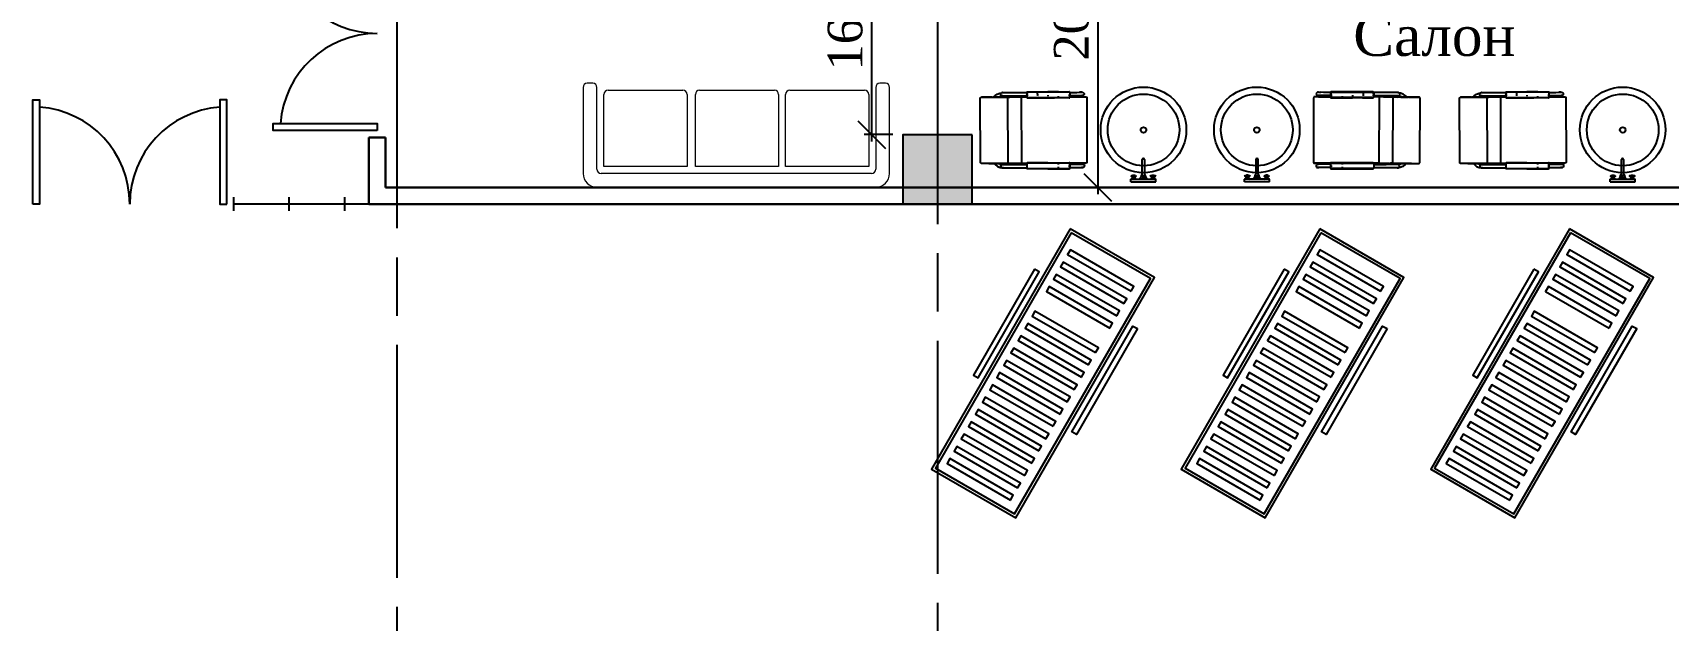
# Model space of a CAD drawing. Header units: inches. Extents: x 2870606 to 3671143, y -733551 to -473558.
# Drawn here: x 3157538 to 3169333, y -618146 to -613910 of the extents above; entities that cross this region are included whole.
import ezdxf

# ---------------------------------------------------------------- set-up
doc = ezdxf.new("R2010")
doc.units = ezdxf.units.IN
doc.header["$MEASUREMENT"] = 0
doc.linetypes.add('ACAD_ISO08W100', pattern=[36, 24, -3, 6, -3])
doc.linetypes.add('ELGO_LTYPE0', pattern=[0])
doc.layers.add('_0', color=7, linetype='Continuous', lineweight=25)
doc.layers.add('ШРИФТ', color=7, linetype='Continuous')
doc.styles.add('GENERATED_STYLE_1', font='times.ttf')
doc.styles.add('J~stule', font='dutch.ttf')
doc.dimstyles.new('J~style', dxfattribs={"dimscale": 100, "dimtxt": 2.5, "dimasz": 2, "dimexe": 0.55, "dimexo": 0.725, "dimtad": 1, "dimdec": 0, "dimdsep": 46, "dimtxsty": 'J~stule', "dimblk": 'OBLIQUE', "dimcen": 2, "dimdle": 0.5, "dimadec": 0, "dimazin": 0, "dimtfac": 1, "dimtdec": 0, "dimtmove": 0, "dimatfit": 3, "dimfxl": 1, "dimarcsym": 0})

# ---------------------------------------------------------------- blocks, each defined once
blk = doc.blocks.new('hrthrth')
at = {"ltscale": 130}
for p, q in [((-596, 17293), (-596, 15293)), ((104, 17293), (-596, 17293)), ((104, 15293), (104, 17293)), ((183, 16913), (183, 16032)), ((-596, 15293), (104, 15293))]:
    blk.add_line(p, q, dxfattribs=at)
for points in [[(-596, 17293), (-596, 15293), (104, 15293), (104, 17293)], [(-576, 17273), (-576, 15313), (84, 15313), (84, 17273)], [(8, 17123), (8, 17163), (-520, 17163), (-520, 17123)], [(8, 17021), (8, 17061), (-520, 17061), (-520, 17021)], [(-674, 16913), (-674, 16032), (-636, 16032), (-636, 16913)], [(8, 16919), (8, 16959), (-520, 16959), (-520, 16919)], [(183, 16913), (183, 16032), (145, 16032), (145, 16913)], [(8, 16817), (8, 16857), (-520, 16857), (-520, 16817)], [(8, 16612), (8, 16652), (-520, 16652), (-520, 16612)], [(8, 16510), (8, 16550), (-520, 16550), (-520, 16510)], [(8, 16408), (8, 16448), (-520, 16448), (-520, 16408)], [(8, 16305), (8, 16345), (-520, 16345), (-520, 16305)], [(8, 16203), (8, 16243), (-520, 16243), (-520, 16203)], [(8, 16101), (8, 16141), (-520, 16141), (-520, 16101)], [(8, 15999), (8, 16039), (-520, 16039), (-520, 15999)], [(8, 15896), (8, 15936), (-520, 15936), (-520, 15896)], [(8, 15794), (8, 15834), (-520, 15834), (-520, 15794)], [(8, 15692), (8, 15732), (-520, 15732), (-520, 15692)], [(8, 15590), (8, 15630), (-520, 15630), (-520, 15590)], [(8, 15487), (8, 15527), (-520, 15527), (-520, 15487)], [(8, 15385), (8, 15425), (-520, 15425), (-520, 15385)]]:
    blk.add_lwpolyline(points, close=True, dxfattribs=at)
blk = doc.blocks.new('_Oblique')
at = {"color": 0, "linetype": 'ByBlock', "lineweight": -2}
blk.add_line((-0.5, -0.5), (0.5, 0.5), dxfattribs=at)
blk = doc.blocks.new('*D205')
at = {"color": 0, "lineweight": -2, "transparency": 16777216}
for p, q in [((3163741, -612965), (3163534, -612965)), ((3163589, -614695), (3163589, -612915)), ((3163741, -614645), (3163534, -614645))]:
    blk.add_line(p, q, dxfattribs=at)
at = {"layer": 'Defpoints', "color": 0, "lineweight": 35, "transparency": 16777216}
for p in [(3163589, -612965), (3163813, -612965, -13), (3163813, -614645, -13)]:
    blk.add_point(p, dxfattribs=at)
at = {"color": 0, "lineweight": -2, "transparency": 16777216, "xscale": 200, "yscale": 200, "zscale": 200}
for p, rotation in [((3163589, -612965), 90), ((3163589, -614645), 270)]:
    blk.add_blockref('_Oblique', p, dxfattribs=dict(at, rotation=rotation))
at = {"color": 0, "transparency": 16777216, "insert": (3163398, -613805), "char_height": 250, "attachment_point": 5, "rotation": 90, "style": 'J~stule'}
blk.add_mtext('1680', dxfattribs=at)
blk = doc.blocks.new('*D206')
at = {"color": 0, "lineweight": -2, "transparency": 16777216}
for p, q in [((3165204, -612965), (3165164, -612965)), ((3165219, -612915), (3165219, -615075)), ((3165329, -615025), (3165164, -615025))]:
    blk.add_line(p, q, dxfattribs=at)
at = {"layer": 'Defpoints', "color": 0, "lineweight": 35, "transparency": 16777216}
for p in [(3165276, -612965, -21), (3165219, -615025), (3165401, -615025, -15)]:
    blk.add_point(p, dxfattribs=at)
at = {"color": 0, "lineweight": -2, "transparency": 16777216, "xscale": 200, "yscale": 200, "zscale": 200}
for p, rotation in [((3165219, -612965), 90), ((3165219, -615025), 270)]:
    blk.add_blockref('_Oblique', p, dxfattribs=dict(at, rotation=rotation))
at = {"color": 0, "transparency": 16777216, "insert": (3165029, -613733), "char_height": 250, "attachment_point": 5, "rotation": 90, "style": 'J~stule'}
blk.add_mtext('2060', dxfattribs=at)
blk = doc.blocks.new('dgsfxg')
at = {"color": 27, "linetype": 'ByBlock', "lineweight": 5}
for p, q in [((465, 2210), (-155, 2210)), ((495, 2140), (495, 2180)), ((-255, 2110), (-255, 100)), ((-155, 1765), (-155, 2080)), ((-125, 2110), (465, 2110)), ((-105, 1460), (-105, 2060)), ((-105, 2060), (415, 2060)), ((-105, 1460), (-105, 2060)), ((-105, 2060), (415, 2060)), ((445, 2030), (445, 1490)), ((445, 2030), (445, 1490)), ((-155, 455), (-155, 1765)), ((415, 1460), (-105, 1460)), ((415, 1460), (-105, 1460)), ((-105, 800), (-105, 1400)), ((-105, 1400), (415, 1400)), ((445, 1370), (445, 830)), ((415, 800), (-105, 800)), ((-105, 150), (-105, 750)), ((-105, 750), (415, 750)), ((445, 720), (445, 180)), ((-155, 130), (-155, 455)), ((415, 150), (-105, 150)), ((-155, 0), (465, 0)), ((465, 100), (-125, 100)), ((495, 30), (495, 70))]:
    blk.add_line(p, q, dxfattribs=at)
for centre, radius, start, end in [((-155, 2110), 100, 90, 180), ((465, 2180), 30, 0, 90), ((465, 2140), 30, 270, 0), ((-125, 2080), 30, 90, 180), ((415, 2030), 30, 0, 90), ((415, 2030), 30, 0, 90), ((415, 1490), 30, 270, 0), ((415, 1490), 30, 270, 0), ((415, 1370), 30, 0, 90), ((415, 830), 30, 270, 0), ((415, 720), 30, 0, 90), ((-125, 130), 30, 180, 270), ((415, 180), 30, 270, 0), ((-155, 100), 100, 180, 270), ((465, 70), 30, 0, 90), ((465, 30), 30, 270, 0)]:
    blk.add_arc(centre, radius, start, end, dxfattribs=at)
blk = doc.blocks.new('m_107')
at = {"color": 0, "linetype": 'ELGO_LTYPE0'}
for p, q in [((0, 0), (-0.68283, -0.373076)), ((0.74258, 0.032616), (0, 0)), ((1.416588, -0.251578), (0.74258, 0.032616)), ((-1.134776, -1.017952), (-58.4455, -101.648282)), ((-15.643548, -126.03302), (41.665602, -25.40531)), ((-0.68283, -0.373076), (-1.134776, -1.017952)), ((1.732016, -0.43125), (1.416588, -0.251578)), ((1.946688, -0.552558), (1.682616, -0.403308)), ((35.613252, -19.732618), (1.946688, -0.552558)), ((17.803908, -9.587096), (12.757016, -6.711578)), ((12.757016, -6.711578), (16.2416, -8.697128)), ((15.749598, -8.416842), (12.757016, -6.711578)), ((12.757016, -6.711578), (15.59353, -8.32796)), ((14.29472, -7.5881), (12.757016, -6.711578)), ((12.757016, -6.711578), (17.643166, -9.495544)), ((12.757016, -6.711578), (16.032602, -8.578108)), ((12.757016, -6.711578), (15.664244, -8.368206)), ((12.757016, -6.711578), (15.066386, -8.027744)), ((12.757016, -6.711578), (14.192392, -7.529734)), ((18.372442, -9.911536), (17.803908, -9.587096)), ((17.828514, -9.60121), (19.152738, -10.355662)), ((18.161298, -9.790992), (18.542386, -10.008238)), ((18.241216, -9.836768), (18.4752, -9.969902)), ((19.152738, -10.355662), (19.482042, -10.545158)), ((19.211102, -10.38928), (37.234354, -20.65997)), ((19.224216, -10.396908), (29.899598, -16.480492)), ((19.252158, -10.41293), (23.998834, -13.11779)), ((19.258404, -10.416412), (23.79179, -13.00001)), ((19.31739, -10.45041), (22.163058, -12.072276)), ((21.376182, -11.62405), (23.872472, -10.573672)), ((23.872472, -10.573672), (28.972246, -9.873676)), ((28.585912, -15.731668), (29.00839, -15.673828)), ((28.972246, -9.873676), (34.07712, -10.517978)), ((29.00839, -15.673828), (32.612468, -16.127728)), ((32.612468, -16.127728), (35.984564, -17.506074)), ((34.689808, -12.544918), (33.924772, -13.8875)), ((33.924772, -13.8875), (33.933592, -15.442418)), ((33.933592, -15.442418), (34.716178, -16.782808)), ((34.07712, -10.517978), (37.100364, -11.75003)), ((36.02891, -11.754512), (34.689808, -12.544918)), ((34.716178, -16.782808), (35.052348, -16.975784)), ((35.052348, -16.975784), (36.353876, -17.71779)), ((51.56622, -28.831482), (35.613252, -19.732618)), ((35.613252, -19.732618), (47.023632, -26.230478)), ((61.793518, -34.656286), (35.613252, -19.732618)), ((37.584162, -11.748074), (36.02891, -11.754512)), ((36.060524, -17.55042), (36.604882, -17.85941)), ((36.311532, -17.692184), (38.37266, -18.866442)), ((36.353876, -17.71779), (37.125398, -18.15586)), ((36.604882, -17.85941), (37.79707, -18.538474)), ((37.234354, -20.65997), (39.533378, -21.971892)), ((37.921286, -11.938476), (37.584162, -11.748074)), ((37.584162, -11.748074), (38.187886, -12.08906)), ((40.8031, -22.694158), (37.828304, -20.99905)), ((38.9318, -12.513302), (37.921286, -11.938476)), ((38.187886, -12.08906), (38.9318, -12.513302)), ((38.302328, -18.826388), (41.072036, -20.406054)), ((38.554098, -12.29925), (38.9318, -12.51564)), ((38.820316, -12.45098), (38.823414, -12.452172)), ((38.9318, -12.513302), (38.829662, -12.45489)), ((39.47692, -12.823628), (38.9318, -12.513302)), ((38.9318, -12.513302), (39.224388, -12.681054)), ((38.9318, -12.51564), (38.9318, -12.513302)), ((39.224388, -12.681054), (40.31582, -13.30099)), ((39.392376, -12.77542), (40.08379, -13.169336)), ((39.406252, -12.78324), (40.060902, -13.15627)), ((39.436532, -12.800598), (40.012694, -13.128948)), ((40.31582, -13.30099), (42.09919, -14.316606)), ((40.952158, -22.781466), (40.8031, -22.694158)), ((41.582014, -23.235368), (40.952158, -22.781466)), ((41.072036, -20.406054), (56.718542, -29.316424)), ((41.947462, -23.919534), (41.582014, -23.235368)), ((41.665602, -25.40531), (41.97693, -24.694918)), ((41.97693, -24.694918), (41.947462, -23.919534)), ((41.947462, -23.924826), (45.771648, -26.102732)), ((42.09919, -14.316606), (44.372846, -15.612506)), ((44.372846, -15.612506), (75.727512, -33.473062)), ((47.023632, -26.230478), (47.489644, -26.495122)), ((48.591376, -18.015432), (49.754478, -18.676758)), ((48.600006, -27.129316), (49.523212, -27.653932)), ((49.172068, -25.018786), (50.14043, -25.570534)), ((49.523212, -27.653932), (72.137882, -40.537928)), ((49.754478, -18.676758), (50.561906, -19.137906)), ((49.78552, -25.368166), (51.152516, -26.14789)), ((51.152516, -26.14789), (53.426362, -27.441596)), ((52.121258, -26.699018), (73.170282, -38.690852)), ((73.170282, -38.690852), (53.673792, -27.582454)), ((56.718542, -29.316424), (72.556258, -38.340044)), ((5.702544, -138.192606), (63.01036, -37.567614)), ((62.298632, -34.946488), (61.793518, -34.656286)), ((62.92305, -35.40101), (62.298632, -34.946488)), ((63.286686, -36.082266), (62.92305, -35.40101)), ((62.92305, -35.4043), (72.111322, -40.638876)), ((62.971878, -32.879304), (72.861338, -38.514088)), ((63.01036, -37.567614), (63.318348, -36.857032)), ((63.318348, -36.857032), (63.286686, -36.082266)), ((72.072078, -40.789078), (72.22848, -40.19122)), ((72.343922, -41.651392), (72.072078, -40.789078)), ((72.22848, -40.19122), (72.874594, -39.174842)), ((72.22848, -40.19122), (72.521068, -40.977144)), ((72.521068, -40.977144), (72.343922, -41.651392)), ((88.405086, -50.801182), (72.343922, -41.651392)), ((72.343922, -41.651392), (73.203898, -42.143774)), ((72.521068, -40.977144), (73.248244, -39.832448)), ((88.597824, -50.135946), (72.521068, -40.977144)), ((72.861338, -38.514088), (73.170282, -38.690852)), ((72.874594, -39.174842), (73.510552, -38.133812)), ((73.203898, -42.143774), (89.181996, -51.244734)), ((73.510552, -38.133812), (74.133778, -37.075424)), ((74.133778, -37.075424), (74.739028, -36.00316)), ((74.739028, -36.00316), (75.325204, -34.921884)), ((75.325204, -34.921884), (75.887872, -33.839464)), ((75.727512, -33.473062), (75.99473, -33.625412)), ((75.887872, -33.839464), (76.426174, -32.760572)), ((76.426174, -32.760572), (76.85857, -32.315062)), ((77.250768, -32.60393), (76.426174, -32.760572)), ((76.85857, -32.315062), (77.737856, -32.101202)), ((77.737856, -32.101202), (77.250768, -32.60393)), ((77.250768, -32.60393), (143.358374, -70.258044)), ((143.751384, -69.702148), (77.737856, -32.101202)), ((88.405086, -50.801182), (88.597824, -50.135946)), ((104.720498, -60.09612), (88.405086, -50.801182)), ((89.181996, -51.244734), (88.405086, -50.801182)), ((88.597824, -50.135946), (89.318562, -48.98734)), ((121.50407, -68.879318), (88.597824, -50.135946)), ((89.181996, -51.244734), (116.13493, -66.596888)), ((105.653526, -58.29339), (104.943324, -59.44786)), ((110.114622, -50.54593), (144.088698, -69.892596)), ((104.943324, -59.44786), (104.720498, -60.09612)), ((104.720498, -60.09612), (121.248436, -69.50922)), ((121.248436, -69.50922), (121.50407, -68.879318)), ((121.248436, -69.50922), (138.358736, -79.252958)), ((121.50407, -68.879318), (122.201158, -67.71779)), ((138.630058, -78.632068), (121.50407, -68.879318)), ((122.201158, -67.71779), (122.897244, -66.53323)), ((124.94216, -62.913322), (125.595332, -61.704302)), ((138.358736, -79.252958), (138.630058, -78.632068)), ((139.314032, -79.221916), (138.358736, -79.252958)), ((138.358736, -79.252958), (138.69586, -79.443358)), ((139.560558, -78.657436), (138.630058, -78.632068)), ((138.69586, -79.443358), (139.621498, -79.395532)), ((139.314032, -79.221916), (139.560558, -78.657436)), ((139.621498, -79.395532), (139.314032, -79.221916)), ((140.190268, -77.599238), (139.560558, -78.657436)), ((139.621498, -79.395532), (140.780498, -77.320336)), ((163.413478, -92.563676), (139.788676, -79.096126)), ((139.795734, -79.083824), (161.79843, -91.619158)), ((140.820074, -76.520346), (140.190268, -77.599238)), ((140.703154, -75.078152), (141.385126, -73.869942)), ((140.780498, -77.320336), (141.114092, -76.455116)), ((140.815592, -77.229118), (151.962328, -83.578728)), ((141.447878, -75.429486), (140.820074, -76.520346)), ((141.114092, -76.455116), (141.892578, -74.956464)), ((141.385126, -73.869942), (142.056228, -72.659206)), ((142.06853, -74.33009), (141.447878, -75.429486)), ((141.892578, -74.956464), (142.777872, -73.509788)), ((142.679644, -73.228358), (142.06853, -74.33009)), ((143.27693, -72.13106), (142.679644, -73.228358)), ((142.777872, -73.509788), (143.346454, -72.777176)), ((143.85934, -71.044348), (143.27693, -72.13106)), ((143.346454, -72.777176), (144.52405, -70.712518)), ((143.358374, -70.258044), (143.751384, -69.702148)), ((143.358374, -70.258044), (143.85934, -71.044348)), ((143.682434, -72.188282), (154.838038, -78.54514)), ((143.751384, -69.702148), (144.216776, -70.539092)), ((144.088698, -69.892596), (143.751384, -69.702148)), ((144.216776, -70.539092), (143.85934, -71.044348)), ((144.52405, -70.712518), (144.088698, -69.892596)), ((144.216776, -70.539092), (144.52405, -70.712518)), ((151.962328, -83.578728), (156.5969, -86.21993)), ((154.749252, -78.494358), (159.472038, -81.184004)), ((156.5969, -86.21993), (159.915972, -88.109398)), ((160.312128, -88.337134), (159.390594, -87.810372)), ((159.472038, -81.184004), (162.787104, -83.074808)), ((159.475756, -81.18615), (164.515068, -84.057426)), ((159.915972, -88.109398), (161.644508, -89.09397)), ((160.312128, -88.337134), (160.312128, -88.334988)), ((161.648608, -89.096306), (160.312128, -88.337134)), ((164.515068, -84.057426), (161.787272, -82.50451)), ((163.188696, -89.079714), (164.522602, -88.286924)), ((165.286304, -85.391998), (164.515068, -84.057426)), ((164.522602, -88.286924), (165.286304, -86.942386)), ((165.286304, -86.942386), (165.286304, -85.391998)), ((-58.4455, -101.648282), (-58.77304, -102.372074)), ((-58.77304, -102.372074), (-58.751772, -103.152942)), ((-58.751772, -103.152942), (-58.403538, -103.81546)), ((-58.403538, -103.81546), (-57.8135, -104.251956)), ((-57.8135, -104.251956), (-46.47188, -110.712528)), ((-57.282256, -104.553556), (-57.5469, -104.402542)), ((-46.47188, -110.712528), (-57.282256, -104.553556)), ((-57.059192, -104.68049), (-46.47188, -110.712528)), ((-46.47188, -110.712528), (-40.857028, -113.910578)), ((-41.098642, -113.772678), (-46.47188, -110.712528)), ((-46.47188, -110.712528), (-41.329288, -113.640832)), ((-41.843366, -113.347864), (-46.47188, -110.712528)), ((-46.47188, -110.712528), (-12.208032, -130.23324)), ((-46.47188, -110.712528), (-41.00976, -113.82327)), ((-46.47188, -110.712528), (-41.13264, -113.753128)), ((-46.47188, -110.712528), (-41.340446, -113.634968)), ((-46.47188, -110.712528), (-42.553328, -112.943362)), ((-46.47188, -110.712528), (-43.092774, -112.636136)), ((-40.857028, -113.910578), (-40.428924, -114.153908)), ((-40.63282, -114.037894), (-40.07678, -114.354706)), ((-40.487908, -114.12034), (-40.333604, -114.20822)), ((-40.07678, -114.354706), (-39.745902, -114.541434)), ((-40.043782, -114.373254), (-18.42265, -126.686524)), ((-39.95099, -114.42561), (-21.98987, -124.653148)), ((-34.187316, -117.707634), (-39.946698, -114.428328)), ((-39.946698, -114.428328), (-34.207248, -117.696284)), ((-39.879894, -114.465856), (-36.881064, -116.173266)), ((-39.814852, -114.502572), (-38.53712, -115.229892)), ((-37.851572, -115.620326), (-37.48226, -118.304108)), ((-29.327154, -120.474242), (-34.187316, -117.707634)), ((-34.167194, -117.719172), (-25.570344, -122.614288)), ((108.33087, -196.658992), (165.630866, -96.041822)), ((161.613894, -89.076566), (161.648608, -89.096306)), ((161.644508, -89.09397), (161.648608, -89.096306)), ((161.648608, -89.096306), (163.188696, -89.079714)), ((161.79843, -91.619158), (164.631034, -93.25919)), ((164.212656, -93.020152), (163.413478, -92.563676)), ((164.744522, -93.32404), (164.212656, -93.020152)), ((164.9117, -93.421696), (164.744522, -93.32404)), ((165.535498, -93.877362), (164.9117, -93.421696)), ((165.900566, -94.559382), (165.535498, -93.877362)), ((165.630866, -96.041822), (165.933562, -95.331478)), ((165.933562, -95.331478), (165.900566, -94.559382)), ((-37.48226, -118.304108), (-35.482644, -123.047494)), ((-35.482644, -123.047494), (-32.325792, -127.112722)), ((-32.325792, -127.112722), (-29.720114, -129.087114)), ((-30.64494, -119.724034), (-30.47757, -120.121288)), ((-30.47757, -120.121288), (-28.24807, -122.9887)), ((-29.50449, -125.260544), (-30.269526, -126.603126)), ((-30.269526, -126.603126), (-30.26347, -128.15628)), ((-30.26347, -128.15628), (-29.47793, -129.501772)), ((-28.162908, -124.47481), (-29.50449, -125.260544)), ((-28.550576, -130.030298), (-29.47793, -129.501772)), ((-29.47793, -129.501772), (-28.710174, -129.938698)), ((-29.47793, -129.501772), (-28.874444, -129.846096)), ((-29.141998, -129.69141), (-27.840422, -130.436944)), ((-28.874444, -129.846096), (-28.393172, -130.120324)), ((-28.24807, -122.9887), (-25.34027, -125.1873)), ((-28.242396, -130.20668), (-28.235768, -130.211734)), ((-28.235768, -130.211734), (5.608798, -149.492024)), ((-26.610182, -124.4637), (-28.162908, -124.47481)), ((-27.840422, -130.436944), (-26.747654, -131.057262)), ((-27.63009, -130.55353), (-27.586126, -130.578518)), ((-27.086162, -130.86524), (-18.595314, -135.703324)), ((-26.747654, -131.057262), (-24.96562, -132.071876)), ((-26.27344, -124.655484), (-26.610182, -124.4637)), ((-24.971866, -125.3973), (-26.27344, -124.655484)), ((-25.551556, -125.066994), (-24.758434, -125.51875)), ((-25.03867, -125.359392), (-25.006246, -125.37775)), ((-25.018358, -125.37093), (-25.014876, -125.373458)), ((-25.014876, -125.373458), (-22.951792, -126.546526)), ((-24.916792, -125.428532), (-24.971866, -125.3973)), ((-24.96562, -132.071876), (-22.689676, -133.369158)), ((-23.617028, -123.732852), (2.57497, -138.642214)), ((-2.14629, -135.952758), (-23.617028, -123.732852)), ((-23.617028, -123.732852), (0.852348, -137.659406)), ((-23.617028, -123.732852), (-9.145498, -131.965828)), ((-22.951792, -126.546526), (-20.253706, -128.085564)), ((-22.689676, -133.369158), (9.34744, -151.622294)), ((-21.26584, -127.50821), (-17.006254, -129.934596)), ((-20.70117, -127.830314), (-19.87872, -128.298854)), ((-20.52288, -127.93207), (-19.816398, -128.334188)), ((-19.816398, -128.334188), (12.278892, -146.618746)), ((-18.595314, -135.703324), (-17.30976, -136.434412)), ((-18.42265, -126.686524), (-18.271494, -126.770114)), ((-18.271494, -126.770114), (-17.55762, -127.078342)), ((-17.55762, -127.078342), (-16.779326, -127.040242)), ((-17.30976, -136.434412), (-16.916036, -136.65843)), ((-17.006254, -129.934596), (-16.302346, -130.33576)), ((-16.779326, -127.040242), (-16.097688, -126.666402)), ((-16.775988, -127.038478), (-12.951564, -129.217004)), ((-16.097688, -126.666402), (-15.643548, -126.03302)), ((-15.609598, -137.401962), (-15.421676, -137.509012)), ((-14.84766, -131.165074), (-14.77599, -131.205892)), ((-14.637708, -131.28476), (-14.317416, -131.467198)), ((-14.540624, -138.011932), (-13.03401, -138.871096)), ((-14.107226, -131.58617), (-13.506078, -131.928158)), ((-13.506078, -131.928158), (-12.559174, -132.467984)), ((-13.03401, -138.871096), (-10.276174, -140.44199)), ((-12.559174, -132.467984), (-12.511538, -132.495116)), ((-12.208032, -130.23324), (-3.483628, -135.19101)), ((-3.503322, -135.1799), (-11.739444, -130.49941)), ((-11.739444, -130.49941), (-10.66308, -131.112528)), ((-11.282444, -133.196306), (-10.98008, -133.368778)), ((-11.188696, -133.249616), (-9.14297, -134.415244)), ((-10.66308, -131.112528), (-9.70702, -131.657456)), ((-10.276174, -140.44199), (-8.471678, -141.469334)), ((-9.70702, -131.657456), (13.244916, -144.732808)), ((-9.703922, -134.095716), (-9.43303, -134.25002)), ((-5.734396, -136.357258), (-5.686712, -136.384392)), ((2.57497, -138.642214), (3.0787, -138.928746)), ((3.0787, -138.928746), (3.790046, -139.235352)), ((3.790046, -139.235352), (4.56505, -139.19711)), ((3.803302, -139.23478), (13.291788, -144.6383)), ((4.56505, -139.19711), (5.246688, -138.82327)), ((5.246688, -138.82327), (5.702544, -138.192606)), ((12.278892, -146.618746), (10.680438, -145.708036)), ((11.744118, -147.60785), (12.328292, -146.527146)), ((12.328292, -146.527146), (12.890816, -145.444726)), ((12.352516, -147.861718), (13.012076, -146.644354)), ((12.890816, -145.444726), (13.427116, -144.366406)), ((13.427116, -144.366406), (13.858176, -143.923472)), ((14.251138, -144.210958), (13.427116, -144.366406)), ((13.646842, -145.424842), (14.251138, -144.210958)), ((13.858176, -143.923472), (14.7367, -143.710946)), ((14.7367, -143.710946), (14.251138, -144.210958)), ((14.251138, -144.210958), (46.81368, -162.433004)), ((31.648016, -153.174638), (14.7367, -143.710946)), ((14.7367, -143.710946), (31.648016, -153.174638)), ((9.07674, -152.400588), (9.234764, -151.800012)), ((9.34744, -153.264092), (9.07674, -152.400588)), ((9.234764, -151.800012), (9.880258, -150.78144)), ((9.234764, -151.800012), (9.52654, -152.587126)), ((9.52654, -152.587126), (9.34744, -153.264092)), ((9.34744, -153.264092), (41.864826, -171.46039)), ((42.089224, -170.809412), (9.52654, -152.587126)), ((9.880258, -150.78144), (10.516216, -149.740456)), ((10.516216, -149.740456), (11.13887, -148.680114)), ((10.969736, -150.265646), (11.671068, -149.071884)), ((11.13887, -148.680114), (11.744118, -147.60785)), ((26.394892, -160.471916), (27.10681, -159.296322)), ((27.10681, -159.296322), (27.805664, -158.100794)), ((27.805664, -158.100794), (28.488256, -156.89144)), ((28.488256, -156.89144), (29.149008, -155.674648)), ((30.867196, -152.737712), (47.253514, -161.907242)), ((31.648016, -153.174638), (47.862864, -162.247658)), ((41.864826, -171.46039), (42.089224, -170.809412)), ((58.8902, -180.990648), (41.864826, -171.46039)), ((41.864826, -171.46039), (58.462096, -180.750608)), ((42.089224, -170.809412), (42.799378, -169.651602)), ((75.914622, -189.744568), (42.089224, -170.809412)), ((44.881058, -166.064644), (45.545864, -164.849996)), ((46.81368, -162.433004), (46.19236, -163.637732)), ((47.253514, -161.907242), (46.81368, -162.433004)), ((46.81368, -162.433004), (80.640602, -181.36897)), ((81.032038, -180.815838), (47.253514, -161.907242)), ((47.862864, -162.247658), (57.977724, -167.910194)), ((62.154866, -174.147272), (62.809372, -172.939062)), ((58.462096, -180.750608), (75.641776, -190.368174)), ((58.462096, -180.750608), (58.8902, -180.990648)), ((58.8902, -180.990648), (75.979282, -190.558624)), ((75.641776, -190.368174), (75.914622, -189.744568)), ((75.641776, -190.368174), (76.598836, -190.334414)), ((75.979282, -190.558624), (75.641776, -190.368174)), ((76.846458, -189.767408), (75.914622, -189.744568)), ((75.979282, -190.558624), (76.906062, -190.50784)), ((76.598836, -190.334414), (76.846458, -189.767408)), ((76.906062, -190.50784), (76.598836, -190.334414)), ((76.846458, -189.767408), (77.475978, -188.707064)), ((76.906062, -190.50784), (78.065206, -188.432646)), ((77.075386, -190.204714), (87.775756, -196.301984)), ((77.475978, -188.707064), (78.107024, -187.628746)), ((77.98729, -186.188506), (78.66912, -184.980296)), ((78.065206, -188.432646), (78.39842, -187.567614)), ((78.107024, -187.628746), (78.73397, -186.53636)), ((78.39842, -187.567614), (79.179478, -186.061716)), ((78.66912, -184.980296), (79.341222, -183.768176)), ((78.73397, -186.53636), (79.35486, -185.436344)), ((79.179478, -186.061716), (80.06015, -184.620714)), ((79.35486, -185.436344), (79.964066, -184.335564)), ((79.782392, -185.075234), (89.913656, -190.84649)), ((79.964066, -184.335564), (80.562498, -183.238888)), ((80.06015, -184.620714), (80.628492, -183.888482)), ((80.562498, -183.238888), (81.14295, -182.152748)), ((80.628492, -183.888482), (81.80604, -181.823634)), ((80.640602, -181.36897), (81.032038, -180.815838)), ((81.14295, -182.152748), (80.640602, -181.36897)), ((80.959178, -183.3086), (102.569724, -195.619916)), ((99.738646, -193.982648), (80.965996, -183.29687)), ((80.965996, -183.29687), (103.131056, -195.91465)), ((80.965996, -183.29687), (96.906996, -192.369746)), ((81.032038, -180.815838), (81.498814, -181.650208)), ((81.369114, -181.006288), (81.032038, -180.815838)), ((81.498814, -181.650208), (81.14295, -182.152748)), ((81.80604, -181.823634), (81.369114, -181.006288)), ((81.498814, -181.650208), (81.80604, -181.823634)), ((84.405662, -194.381284), (95.726348, -200.83127)), ((84.694148, -187.873458), (94.264842, -193.32404)), ((87.775756, -196.301984), (92.409182, -198.938894)), ((89.913656, -190.84649), (90.637876, -191.259002)), ((89.913656, -190.84649), (89.948416, -190.866804)), ((90.637876, -191.259002), (95.273638, -193.900584)), ((95.726348, -200.83127), (92.303896, -198.878908)), ((94.264842, -193.32404), (96.678496, -194.700432)), ((94.395686, -193.40043), (100.321484, -196.775006)), ((95.726348, -200.83127), (97.4535, -201.813124)), ((97.4535, -201.813124), (98.995878, -201.796674)), ((98.98944, -196.016024), (98.641968, -195.818376)), ((100.324012, -196.77639), (98.98944, -196.016024)), ((98.995878, -201.796674), (100.329496, -201.009178)), ((100.245286, -196.731662), (100.324012, -196.77639)), ((100.324012, -196.77639), (100.255062, -196.737336)), ((101.09725, -198.112916), (100.324012, -196.77639)), ((100.329496, -201.009178), (101.094342, -199.663304)), ((101.094342, -199.663304), (101.09725, -198.112916)), ((102.569724, -195.619916), (105.274964, -197.134018)), ((103.131056, -195.91465), (104.209376, -196.526766)), ((103.754282, -196.268366), (105.540038, -197.284984)), ((104.209376, -196.526766), (105.006838, -196.980476)), ((105.540038, -197.284984), (105.709936, -197.377538)), ((105.709936, -197.377538), (106.420088, -197.680472)), ((106.420088, -197.680472), (107.191802, -197.645138)), ((107.191802, -197.645138), (107.87282, -197.281456)), ((107.87282, -197.281456), (108.33087, -196.658992))]:
    blk.add_line(p, q, dxfattribs=at)

msp = doc.modelspace()

# ---------------------------------------------------------------- hatches: boundary and pattern name
h = msp.add_hatch(color=256)
h.dxf.hatch_style = 1
h.paths.add_polyline_path([(3164313.35, -615145.19), (3164313.35, -614645.19), (3163813.35, -614645.19), (3163813.35, -615145.19)])

# ---------------------------------------------------------------- linework, layer by layer
at = {"color": 252, "linetype": 'ACAD_ISO08W100', "ltscale": 70}
for p, q in [((3160163.36, -583400.11), (3160163.36, -658470.55)), ((3164063.35, -608570.35, -13.31), (3164063.35, -643507.58, -13.31))]:
    msp.add_line(p, q, dxfattribs=at)
at = {"lineweight": 30}
for p, q in [((3160083.36, -614665.19), (3159963.36, -614665.19)), ((3159963.36, -614665.19), (3159963.36, -615145.19)), ((3160083.36, -614665.19), (3160083.36, -615025.19)), ((3160083.36, -615025.19, -8.05), (3171913.35, -615025.19, -23.85)), ((3159963.36, -615145.19, -8.35), (3171913.35, -615145.19, -23.92))]:
    msp.add_line(p, q, dxfattribs=at)
for p, q in [((3165540.09, -614929.16, -20.1), (3165540.03, -614823.61, -20.1)), ((3165555.03, -614823.61, -20.1), (3165555.09, -614929.16, -20.1)), ((3166359.78, -614823.61, -20.1), (3166359.72, -614929.16, -20.1)), ((3166374.72, -614929.16, -20.1), (3166374.78, -614823.61, -20.1)), ((3168995.57, -614929.16, -20.1), (3168995.5, -614823.61, -20.1)), ((3169010.5, -614823.61, -20.1), (3169010.57, -614929.16, -20.1)), ((3165457.61, -614966.2, -20.1), (3165637.61, -614966.1, -20.1)), ((3165457.61, -614966.2, -20.1), (3165498.86, -614966.18, -20.1)), ((3165457.62, -614986.2, -20.1), (3165457.61, -614966.2, -20.1)), ((3165464.98, -614962.45, -20.1), (3165491.5, -614962.43, -20.1)), ((3165472.6, -614941.82, -20.1), (3165468.85, -614941.82, -20.1)), ((3165472.6, -614945.57, -20.1), (3165468.85, -614945.57, -20.1)), ((3165485.44, -614954.94, -20.1), (3165471.14, -614954.95, -20.1)), ((3165483.85, -614941.81, -20.1), (3165487.6, -614941.81, -20.1)), ((3165483.85, -614945.56, -20.1), (3165487.6, -614945.56, -20.1)), ((3165520.11, -614966.17, -20.1), (3165575.11, -614966.13, -20.1)), ((3165527.61, -614958.66, -20.1), (3165567.61, -614958.64, -20.1)), ((3165596.36, -614966.12, -20.1), (3165637.61, -614966.1, -20.1)), ((3165603.73, -614962.37, -20.1), (3165630.25, -614962.35, -20.1)), ((3165611.35, -614941.74, -20.1), (3165607.6, -614941.74, -20.1)), ((3165611.35, -614945.49, -20.1), (3165607.6, -614945.49, -20.1)), ((3165624.19, -614954.86, -20.1), (3165609.89, -614954.86, -20.1)), ((3165622.6, -614941.73, -20.1), (3165626.35, -614941.73, -20.1)), ((3165622.6, -614945.48, -20.1), (3165626.35, -614945.48, -20.1)), ((3165637.62, -614986.1, -20.1), (3165637.61, -614966.1, -20.1)), ((3166277.18, -614986.1, -20.1), (3166277.19, -614966.1, -20.1)), ((3166318.44, -614966.12, -20.1), (3166277.19, -614966.1, -20.1)), ((3166457.19, -614966.2, -20.1), (3166277.19, -614966.1, -20.1)), ((3166311.08, -614962.37, -20.1), (3166284.56, -614962.35, -20.1)), ((3166292.21, -614941.73, -20.1), (3166288.46, -614941.73, -20.1)), ((3166292.21, -614945.48, -20.1), (3166288.46, -614945.48, -20.1)), ((3166290.61, -614954.86, -20.1), (3166304.92, -614954.86, -20.1)), ((3166303.46, -614941.74, -20.1), (3166307.21, -614941.74, -20.1)), ((3166303.46, -614945.49, -20.1), (3166307.21, -614945.49, -20.1)), ((3166394.69, -614966.17, -20.1), (3166339.69, -614966.13, -20.1)), ((3166387.2, -614958.66, -20.1), (3166347.2, -614958.64, -20.1)), ((3166457.19, -614966.2, -20.1), (3166415.94, -614966.18, -20.1)), ((3166449.83, -614962.45, -20.1), (3166423.31, -614962.43, -20.1)), ((3166430.96, -614941.81, -20.1), (3166427.21, -614941.81, -20.1)), ((3166430.96, -614945.56, -20.1), (3166427.21, -614945.56, -20.1)), ((3166429.36, -614954.94, -20.1), (3166443.67, -614954.95, -20.1)), ((3166442.21, -614941.82, -20.1), (3166445.96, -614941.82, -20.1)), ((3166442.21, -614945.57, -20.1), (3166445.96, -614945.57, -20.1)), ((3166457.18, -614986.2, -20.1), (3166457.19, -614966.2, -20.1)), ((3168913.09, -614966.2, -20.1), (3169093.09, -614966.1, -20.1)), ((3168913.09, -614966.2, -20.1), (3168954.34, -614966.18, -20.1)), ((3168913.1, -614986.2, -20.1), (3168913.09, -614966.2, -20.1)), ((3168920.45, -614962.45, -20.1), (3168946.97, -614962.43, -20.1)), ((3168928.07, -614941.82, -20.1), (3168924.32, -614941.82, -20.1)), ((3168928.08, -614945.57, -20.1), (3168924.33, -614945.57, -20.1)), ((3168940.92, -614954.94, -20.1), (3168926.61, -614954.95, -20.1)), ((3168939.32, -614941.81, -20.1), (3168943.07, -614941.81, -20.1)), ((3168939.33, -614945.56, -20.1), (3168943.08, -614945.56, -20.1)), ((3168975.59, -614966.17, -20.1), (3169030.59, -614966.13, -20.1)), ((3168983.08, -614958.66, -20.1), (3169023.08, -614958.64, -20.1)), ((3169051.84, -614966.12, -20.1), (3169093.09, -614966.1, -20.1)), ((3169059.2, -614962.37, -20.1), (3169085.72, -614962.35, -20.1)), ((3169066.82, -614941.74, -20.1), (3169063.07, -614941.74, -20.1)), ((3169066.83, -614945.49, -20.1), (3169063.08, -614945.49, -20.1)), ((3169079.67, -614954.86, -20.1), (3169065.36, -614954.86, -20.1)), ((3169078.07, -614941.73, -20.1), (3169081.82, -614941.73, -20.1)), ((3169078.08, -614945.48, -20.1), (3169081.83, -614945.48, -20.1)), ((3169093.1, -614986.1, -20.1), (3169093.09, -614966.1, -20.1)), ((3165457.62, -614986.2, -20.1), (3165637.62, -614986.1, -20.1)), ((3166457.18, -614986.2, -20.1), (3166277.18, -614986.1, -20.1)), ((3168913.1, -614986.2, -20.1), (3169093.1, -614986.1, -20.1)), ((3158988.36, -615195.19, -6.65), (3158988.36, -615095.19, -6.65)), ((3159963.36, -615145.19), (3158988.36, -615145.19, -3.8)), ((3159388.36, -615195.19, -6.65), (3159388.36, -615095.19, -6.65)), ((3159788.36, -615195.19, -6.65), (3159788.36, -615095.19, -6.65))]:
    msp.add_line(p, q)
for points, elevation in [([(3157538.36, -615145.19), (3157538.36, -614395.19), (3157588.36, -614395.19), (3157588.36, -615145.19)], -6.65), ([(3158938.36, -615145.19), (3158938.36, -614395.19), (3158888.36, -614395.19), (3158888.36, -615145.19)], -6.65), ([(3160023.36, -614615.19), (3159273.36, -614615.19), (3159273.36, -614565.19), (3160023.36, -614565.19)], 13.31), ([(3164313.35, -614645.19), (3163813.35, -614645.19), (3163813.35, -615145.19), (3164313.35, -615145.19)], -13.31), ([(3165472.6, -614951.19), (3165472.59, -614936.19), (3165483.84, -614936.19), (3165483.85, -614951.19)], -20.1), ([(3165611.35, -614951.11), (3165611.34, -614936.11), (3165622.59, -614936.11), (3165622.6, -614951.11)], -20.1), ([(3166303.45, -614951.11), (3166303.46, -614936.11), (3166292.21, -614936.11), (3166292.2, -614951.11)], -20.1), ([(3166442.2, -614951.19), (3166442.21, -614936.19), (3166430.96, -614936.19), (3166430.95, -614951.19)], -20.1), ([(3168928.08, -614951.19), (3168928.07, -614936.19), (3168939.32, -614936.19), (3168939.33, -614951.19)], -20.1), ([(3169066.83, -614951.11), (3169066.82, -614936.11), (3169078.07, -614936.11), (3169078.08, -614951.11)], -20.1)]:
    msp.add_lwpolyline(points, close=True, dxfattribs=dict(elevation=elevation))
for centre, radius in [((3165548.81, -614610.69, -20.1), 308.59), ((3165548.81, -614610.69, -20.1), 258.59), ((3166365.99, -614610.69, -20.1), 308.59), ((3166365.99, -614610.69, -20.1), 258.59), ((3169004.29, -614610.69, -20.1), 308.59), ((3169004.29, -614610.69, -20.1), 258.59), ((3165548.81, -614610.69, -20.1), 20), ((3166365.99, -614610.69, -20.1), 20), ((3169004.29, -614610.69, -20.1), 20), ((3165465.1, -614943.7, -20.1), 4.19), ((3165478.22, -614943.69, -20.1), 4.19), ((3165491.35, -614943.68, -20.1), 4.19), ((3165547.05, -614947.3, -20.1), 7.5), ((3165603.85, -614943.62, -20.1), 4.19), ((3165616.97, -614943.61, -20.1), 4.19), ((3165630.1, -614943.6, -20.1), 4.19), ((3166284.71, -614943.6, -20.1), 4.19), ((3166297.83, -614943.61, -20.1), 4.19), ((3166310.96, -614943.62, -20.1), 4.19), ((3166367.75, -614947.3, -20.1), 7.5), ((3166423.46, -614943.68, -20.1), 4.19), ((3166436.58, -614943.69, -20.1), 4.19), ((3166449.71, -614943.7, -20.1), 4.19), ((3168920.57, -614943.7, -20.1), 4.19), ((3168933.7, -614943.69, -20.1), 4.19), ((3168946.82, -614943.68, -20.1), 4.19), ((3169002.53, -614947.3, -20.1), 7.5), ((3169059.32, -614943.62, -20.1), 4.19), ((3169072.45, -614943.61, -20.1), 4.19), ((3169085.57, -614943.6, -20.1), 4.19)]:
    msp.add_circle(centre, radius)
for centre, radius, start, end in [((3160023.36, -613215.19), 700, 184.096044, 270), ((3160023.36, -614615.19), 700, 90, 175.903956), ((3157538.36, -615145.19, -6.65), 700, 0, 85.903956), ((3158938.36, -615145.19, -6.65), 700, 94.096044, 180), ((3165547.53, -614823.61, -20.1), 7.5, 0.033375, 180.033375), ((3166367.28, -614823.61, -20.1), 7.5, 359.966625, 179.966625), ((3169003, -614823.61, -20.1), 7.5, 0.033375, 180.033375), ((3165451.98, -614945.58, -20.1), 21.38, 285.288475, 344.778275), ((3165504.48, -614945.55, -20.1), 21.38, 195.288475, 254.778275), ((3165530.67, -614969.22, -20.1), 10.99, 106.183575, 163.883175), ((3165570.5, -614959.42, -20.1), 42.9, 135.144831, 178.994334), ((3165524.71, -614959.44, -20.1), 42.9, 1.07242, 44.921905), ((3165564.56, -614969.2, -20.1), 10.99, 16.183575, 73.883165), ((3165590.73, -614945.5, -20.1), 21.38, 285.288475, 344.778275), ((3165643.23, -614945.47, -20.1), 21.38, 195.288475, 254.778275), ((3166271.58, -614945.47, -20.1), 21.38, 285.221725, 344.711525), ((3166324.08, -614945.5, -20.1), 21.38, 195.221725, 254.711525), ((3166350.25, -614969.2, -20.1), 10.99, 106.116835, 163.816425), ((3166390.09, -614959.44, -20.1), 42.9, 135.078095, 178.92758), ((3166344.3, -614959.42, -20.1), 42.9, 1.005666, 44.855169), ((3166384.14, -614969.22, -20.1), 10.99, 16.116825, 73.816425), ((3166410.33, -614945.55, -20.1), 21.38, 285.221725, 344.711525), ((3166462.83, -614945.58, -20.1), 21.38, 195.221725, 254.711525), ((3168907.45, -614945.58, -20.1), 21.38, 285.288475, 344.778275), ((3168959.95, -614945.55, -20.1), 21.38, 195.288475, 254.778275), ((3168986.15, -614969.22, -20.1), 10.99, 106.183575, 163.883175), ((3169025.98, -614959.42, -20.1), 42.9, 135.144831, 178.994334), ((3168980.19, -614959.44, -20.1), 42.9, 1.07242, 44.921905), ((3169020.03, -614969.2, -20.1), 10.99, 16.183575, 73.883165), ((3169046.2, -614945.5, -20.1), 21.38, 285.288475, 344.778275), ((3169098.7, -614945.47, -20.1), 21.38, 195.288475, 254.778275)]:
    msp.add_arc(centre, radius, start, end)

# ---------------------------------------------------------------- block references
for name, p, rotation in [('dgsfxg', (3163717.38, -614769.87, -13.31), 90.00000000000001), ('hrthrth', (3156890.26, -630599.04), 330.0000000000001), ('hrthrth', (3158690.21, -630599.04), 330.0000000000001), ('hrthrth', (3160490.17, -630599.04), 330.0000000000001)]:
    msp.add_blockref(name, p, dxfattribs=dict(rotation=rotation))
at = {"layer": '_0'}
for p, xscale, yscale, zscale, rotation in [((3164375.28, -614851.16, -20.1), -3.999999999999998, 3.999999999999998, 3.999999999999998, 150.557837255073), ((3167539.53, -614851.16, -20.1), 3.999999999999999, 3.999999999999999, 3.999999999999999, 209.4421627449269), ((3167830.76, -614851.16, -20.1), -3.999999999999998, 3.999999999999998, 3.999999999999998, 150.557837255073)]:
    msp.add_blockref('m_107', p, dxfattribs=dict(at, xscale=xscale, yscale=yscale, zscale=zscale, rotation=rotation))

# ---------------------------------------------------------------- texts
at = {"layer": 'ШРИФТ', "style": 'GENERATED_STYLE_1'}
msp.add_text('Салон', height=292.5, dxfattribs=at).set_placement((3167061.29, -614077.15))

# ---------------------------------------------------------------- dimensions: what is measured, and where the dimension line sits
dim = msp.add_linear_dim(base=(3163589.33, -612965.19), p1=(3163813.35, -614645.19, -13.31), p2=(3163813.35, -612965.19, -12.8), angle=90, dimstyle='J~style', override={"dimdec": 1, "dimtdec": 1})
dim.commit()
dim.dimension.update_dxf_attribs({"geometry": '*D205', "text_midpoint": (3163398.28, -613805.19)})
dim = msp.add_linear_dim(base=(3165218.76, -615025.19, 6.04), p1=(3165276.25, -612965.19, -14.91), p2=(3165401.24, -615025.19, -8.99), angle=90, dimstyle='J~style', override={"dimdec": 1, "dimtdec": 1})
dim.commit()
dim.dimension.update_dxf_attribs({"geometry": '*D206', "text_midpoint": (3165218.76, -613733.11, 6.04), "dimtype": 160})

doc.saveas('drawing.dxf')
